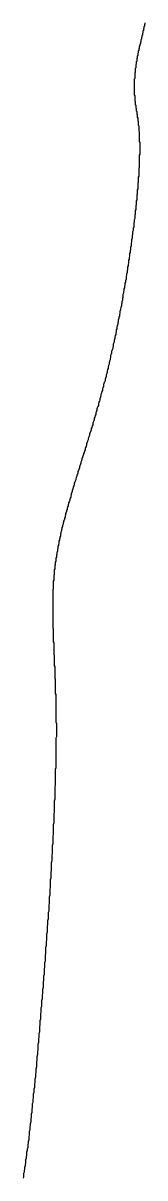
# Model space of a CAD drawing. Header units: millimetres. Extents: x 111 to 2999, y 81 to 1941.
# Drawn here: x 989.31 to 991.69, y 1538.02 to 1560.54 of the extents above; entities that cross this region are included whole.
import ezdxf

# ---------------------------------------------------------------- set-up
doc = ezdxf.new("R2010")
doc.units = ezdxf.units.MM

msp = doc.modelspace()

# ---------------------------------------------------------------- linework, layer by layer
msp.add_polyline3d([(991.69, 1560.543, 0), (991.69, 1560.533, 0), (991.69, 1560.523, 0), (991.69, 1560.513, 0), (991.68, 1560.513, 0), (991.68, 1560.503, 0), (991.68, 1560.493, 0), (991.68, 1560.483, 0), (991.68, 1560.473, 0), (991.67, 1560.463, 0), (991.67, 1560.453, 0), (991.67, 1560.443, 0), (991.67, 1560.443, 0), (991.67, 1560.433, 0), (991.66, 1560.423, 0), (991.66, 1560.413, 0), (991.66, 1560.403, 0), (991.66, 1560.393, 0), (991.66, 1560.383, 0), (991.65, 1560.383, 0), (991.65, 1560.373, 0), (991.65, 1560.363, 0), (991.65, 1560.353, 0), (991.65, 1560.343, 0), (991.64, 1560.333, 0), (991.64, 1560.333, 0), (991.64, 1560.323, 0), (991.64, 1560.313, 0), (991.64, 1560.303, 0), (991.63, 1560.293, 0), (991.63, 1560.283, 0), (991.63, 1560.283, 0), (991.63, 1560.273, 0), (991.63, 1560.263, 0), (991.62, 1560.253, 0), (991.62, 1560.243, 0), (991.62, 1560.243, 0), (991.62, 1560.233, 0), (991.62, 1560.223, 0), (991.61, 1560.213, 0), (991.61, 1560.203, 0), (991.61, 1560.193, 0), (991.61, 1560.193, 0), (991.61, 1560.183, 0), (991.61, 1560.173, 0), (991.6, 1560.163, 0), (991.6, 1560.163, 0), (991.6, 1560.153, 0), (991.6, 1560.143, 0), (991.6, 1560.133, 0), (991.59, 1560.123, 0), (991.59, 1560.123, 0), (991.59, 1560.113, 0), (991.59, 1560.103, 0), (991.59, 1560.093, 0), (991.59, 1560.083, 0), (991.58, 1560.083, 0), (991.58, 1560.073, 0), (991.58, 1560.063, 0), (991.58, 1560.053, 0), (991.58, 1560.053, 0), (991.58, 1560.043, 0), (991.57, 1560.033, 0), (991.57, 1560.023, 0), (991.57, 1560.023, 0), (991.57, 1560.013, 0), (991.57, 1560.003, 0), (991.57, 1559.993, 0), (991.56, 1559.993, 0), (991.56, 1559.983, 0), (991.56, 1559.973, 0), (991.56, 1559.963, 0), (991.56, 1559.963, 0), (991.56, 1559.953, 0), (991.55, 1559.943, 0), (991.55, 1559.933, 0), (991.55, 1559.933, 0), (991.55, 1559.923, 0), (991.55, 1559.913, 0), (991.55, 1559.913, 0), (991.55, 1559.903, 0), (991.54, 1559.893, 0), (991.54, 1559.883, 0), (991.54, 1559.883, 0), (991.54, 1559.873, 0), (991.54, 1559.863, 0), (991.54, 1559.863, 0), (991.54, 1559.853, 0), (991.53, 1559.843, 0), (991.53, 1559.833, 0), (991.53, 1559.833, 0), (991.53, 1559.823, 0), (991.53, 1559.813, 0), (991.53, 1559.813, 0), (991.53, 1559.803, 0), (991.53, 1559.793, 0), (991.53, 1559.793, 0), (991.52, 1559.783, 0), (991.52, 1559.773, 0), (991.52, 1559.773, 0), (991.52, 1559.763, 0), (991.52, 1559.753, 0), (991.52, 1559.753, 0), (991.52, 1559.743, 0), (991.52, 1559.733, 0), (991.52, 1559.733, 0), (991.51, 1559.723, 0), (991.51, 1559.713, 0), (991.51, 1559.713, 0), (991.51, 1559.703, 0), (991.51, 1559.693, 0), (991.51, 1559.693, 0), (991.51, 1559.683, 0), (991.51, 1559.673, 0), (991.51, 1559.673, 0), (991.51, 1559.663, 0), (991.5, 1559.653, 0), (991.5, 1559.653, 0), (991.5, 1559.643, 0), (991.5, 1559.633, 0), (991.5, 1559.633, 0), (991.5, 1559.623, 0), (991.5, 1559.623, 0), (991.5, 1559.613, 0), (991.5, 1559.603, 0), (991.5, 1559.603, 0), (991.5, 1559.593, 0), (991.5, 1559.583, 0), (991.5, 1559.583, 0), (991.5, 1559.573, 0), (991.49, 1559.573, 0), (991.49, 1559.563, 0), (991.49, 1559.553, 0), (991.49, 1559.553, 0), (991.49, 1559.543, 0), (991.49, 1559.533, 0), (991.49, 1559.533, 0), (991.49, 1559.523, 0), (991.49, 1559.523, 0), (991.49, 1559.513, 0), (991.49, 1559.503, 0), (991.49, 1559.503, 0), (991.49, 1559.493, 0), (991.49, 1559.493, 0), (991.49, 1559.483, 0), (991.49, 1559.473, 0), (991.49, 1559.473, 0), (991.49, 1559.463, 0), (991.49, 1559.463, 0), (991.49, 1559.453, 0), (991.48, 1559.443, 0), (991.48, 1559.443, 0), (991.48, 1559.433, 0), (991.48, 1559.433, 0), (991.48, 1559.423, 0), (991.48, 1559.423, 0), (991.48, 1559.413, 0), (991.48, 1559.403, 0), (991.48, 1559.403, 0), (991.48, 1559.393, 0), (991.48, 1559.393, 0), (991.48, 1559.383, 0), (991.48, 1559.373, 0), (991.48, 1559.373, 0), (991.48, 1559.363, 0), (991.48, 1559.363, 0), (991.48, 1559.353, 0), (991.48, 1559.353, 0), (991.48, 1559.343, 0), (991.48, 1559.343, 0), (991.48, 1559.333, 0), (991.48, 1559.323, 0), (991.48, 1559.323, 0), (991.48, 1559.313, 0), (991.48, 1559.313, 0), (991.48, 1559.303, 0), (991.48, 1559.303, 0), (991.48, 1559.293, 0), (991.48, 1559.283, 0), (991.48, 1559.283, 0), (991.48, 1559.273, 0), (991.48, 1559.273, 0), (991.48, 1559.263, 0), (991.48, 1559.263, 0), (991.48, 1559.253, 0), (991.48, 1559.253, 0), (991.48, 1559.243, 0), (991.48, 1559.243, 0), (991.48, 1559.233, 0), (991.48, 1559.223, 0), (991.48, 1559.223, 0), (991.48, 1559.213, 0), (991.48, 1559.213, 0), (991.48, 1559.203, 0), (991.48, 1559.203, 0), (991.48, 1559.193, 0), (991.48, 1559.193, 0), (991.48, 1559.183, 0), (991.48, 1559.183, 0), (991.48, 1559.173, 0), (991.48, 1559.173, 0), (991.48, 1559.163, 0), (991.48, 1559.163, 0), (991.48, 1559.153, 0), (991.48, 1559.143, 0), (991.48, 1559.143, 0), (991.48, 1559.133, 0), (991.48, 1559.133, 0), (991.49, 1559.123, 0), (991.49, 1559.123, 0), (991.49, 1559.113, 0), (991.49, 1559.113, 0), (991.49, 1559.103, 0), (991.49, 1559.103, 0), (991.49, 1559.093, 0), (991.49, 1559.093, 0), (991.49, 1559.083, 0), (991.49, 1559.083, 0), (991.49, 1559.073, 0), (991.49, 1559.073, 0), (991.49, 1559.063, 0), (991.49, 1559.063, 0), (991.49, 1559.053, 0), (991.49, 1559.053, 0), (991.49, 1559.043, 0), (991.49, 1559.043, 0), (991.49, 1559.033, 0), (991.49, 1559.033, 0), (991.49, 1559.023, 0), (991.49, 1559.023, 0), (991.5, 1559.013, 0), (991.5, 1559.013, 0), (991.5, 1559.003, 0), (991.5, 1559.003, 0), (991.5, 1558.993, 0), (991.5, 1558.993, 0), (991.5, 1558.983, 0), (991.5, 1558.983, 0), (991.5, 1558.973, 0), (991.5, 1558.973, 0), (991.5, 1558.963, 0), (991.5, 1558.953, 0), (991.5, 1558.953, 0), (991.5, 1558.943, 0), (991.5, 1558.943, 0), (991.51, 1558.933, 0), (991.51, 1558.933, 0), (991.51, 1558.923, 0), (991.51, 1558.923, 0), (991.51, 1558.913, 0), (991.51, 1558.913, 0), (991.51, 1558.903, 0), (991.51, 1558.903, 0), (991.51, 1558.893, 0), (991.51, 1558.893, 0), (991.51, 1558.883, 0), (991.51, 1558.883, 0), (991.52, 1558.873, 0), (991.52, 1558.873, 0), (991.52, 1558.863, 0), (991.52, 1558.863, 0), (991.52, 1558.853, 0), (991.52, 1558.853, 0), (991.52, 1558.843, 0), (991.52, 1558.833, 0), (991.52, 1558.833, 0), (991.52, 1558.823, 0), (991.52, 1558.823, 0), (991.53, 1558.813, 0), (991.53, 1558.813, 0), (991.53, 1558.803, 0), (991.53, 1558.803, 0), (991.53, 1558.793, 0), (991.53, 1558.783, 0), (991.53, 1558.783, 0), (991.53, 1558.773, 0), (991.53, 1558.773, 0), (991.53, 1558.763, 0), (991.53, 1558.753, 0), (991.54, 1558.753, 0), (991.54, 1558.743, 0), (991.54, 1558.743, 0), (991.54, 1558.733, 0), (991.54, 1558.723, 0), (991.54, 1558.723, 0), (991.54, 1558.713, 0), (991.54, 1558.703, 0), (991.54, 1558.703, 0), (991.54, 1558.693, 0), (991.55, 1558.693, 0), (991.55, 1558.683, 0), (991.55, 1558.673, 0), (991.55, 1558.673, 0), (991.55, 1558.663, 0), (991.55, 1558.653, 0), (991.55, 1558.643, 0), (991.55, 1558.643, 0), (991.55, 1558.633, 0), (991.55, 1558.623, 0), (991.56, 1558.623, 0), (991.56, 1558.613, 0), (991.56, 1558.603, 0), (991.56, 1558.593, 0), (991.56, 1558.593, 0), (991.56, 1558.583, 0), (991.56, 1558.573, 0), (991.56, 1558.563, 0), (991.56, 1558.563, 0), (991.56, 1558.553, 0), (991.56, 1558.543, 0), (991.57, 1558.533, 0), (991.57, 1558.533, 0), (991.57, 1558.523, 0), (991.57, 1558.513, 0), (991.57, 1558.503, 0), (991.57, 1558.493, 0), (991.57, 1558.483, 0), (991.57, 1558.483, 0), (991.57, 1558.473, 0), (991.57, 1558.463, 0), (991.57, 1558.453, 0), (991.57, 1558.443, 0), (991.57, 1558.433, 0), (991.58, 1558.423, 0), (991.58, 1558.413, 0), (991.58, 1558.413, 0), (991.58, 1558.403, 0), (991.58, 1558.393, 0), (991.58, 1558.383, 0), (991.58, 1558.373, 0), (991.58, 1558.363, 0), (991.58, 1558.353, 0), (991.58, 1558.343, 0), (991.58, 1558.333, 0), (991.58, 1558.323, 0), (991.58, 1558.313, 0), (991.58, 1558.303, 0), (991.58, 1558.293, 0), (991.58, 1558.283, 0), (991.58, 1558.273, 0), (991.58, 1558.263, 0), (991.58, 1558.253, 0), (991.58, 1558.243, 0), (991.58, 1558.233, 0), (991.58, 1558.223, 0), (991.59, 1558.213, 0), (991.59, 1558.193, 0), (991.59, 1558.183, 0), (991.59, 1558.173, 0), (991.59, 1558.163, 0), (991.59, 1558.153, 0), (991.59, 1558.143, 0), (991.59, 1558.133, 0), (991.59, 1558.113, 0), (991.59, 1558.103, 0), (991.59, 1558.093, 0), (991.59, 1558.083, 0), (991.59, 1558.073, 0), (991.59, 1558.053, 0), (991.59, 1558.043, 0), (991.59, 1558.033, 0), (991.59, 1558.023, 0), (991.59, 1558.003, 0), (991.59, 1557.993, 0), (991.59, 1557.983, 0), (991.58, 1557.963, 0), (991.58, 1557.953, 0), (991.58, 1557.943, 0), (991.58, 1557.923, 0), (991.58, 1557.913, 0), (991.58, 1557.893, 0), (991.58, 1557.883, 0), (991.58, 1557.873, 0), (991.58, 1557.853, 0), (991.58, 1557.843, 0), (991.58, 1557.823, 0), (991.58, 1557.813, 0), (991.58, 1557.793, 0), (991.58, 1557.783, 0), (991.58, 1557.763, 0), (991.58, 1557.753, 0), (991.58, 1557.733, 0), (991.58, 1557.723, 0), (991.57, 1557.703, 0), (991.57, 1557.693, 0), (991.57, 1557.673, 0), (991.57, 1557.653, 0), (991.57, 1557.643, 0), (991.57, 1557.623, 0), (991.57, 1557.603, 0), (991.57, 1557.593, 0), (991.57, 1557.573, 0), (991.57, 1557.553, 0), (991.56, 1557.533, 0), (991.56, 1557.523, 0), (991.56, 1557.503, 0), (991.56, 1557.483, 0), (991.56, 1557.463, 0), (991.56, 1557.453, 0), (991.56, 1557.433, 0), (991.55, 1557.413, 0), (991.55, 1557.393, 0), (991.55, 1557.373, 0), (991.55, 1557.353, 0), (991.55, 1557.333, 0), (991.55, 1557.323, 0), (991.55, 1557.303, 0), (991.54, 1557.283, 0), (991.54, 1557.263, 0), (991.54, 1557.243, 0), (991.54, 1557.223, 0), (991.54, 1557.203, 0), (991.53, 1557.183, 0), (991.53, 1557.163, 0), (991.53, 1557.143, 0), (991.53, 1557.123, 0), (991.53, 1557.093, 0), (991.52, 1557.073, 0), (991.52, 1557.053, 0), (991.52, 1557.033, 0), (991.52, 1557.013, 0), (991.52, 1556.993, 0), (991.51, 1556.973, 0), (991.51, 1556.953, 0), (991.51, 1556.923, 0), (991.51, 1556.903, 0), (991.5, 1556.883, 0), (991.5, 1556.863, 0), (991.5, 1556.843, 0), (991.5, 1556.813, 0), (991.49, 1556.793, 0), (991.49, 1556.773, 0), (991.49, 1556.743, 0), (991.49, 1556.723, 0), (991.48, 1556.703, 0), (991.48, 1556.683, 0), (991.48, 1556.653, 0), (991.47, 1556.633, 0), (991.47, 1556.613, 0), (991.47, 1556.583, 0), (991.47, 1556.563, 0), (991.46, 1556.533, 0), (991.46, 1556.513, 0), (991.46, 1556.493, 0), (991.45, 1556.463, 0), (991.45, 1556.443, 0), (991.45, 1556.413, 0), (991.44, 1556.393, 0), (991.44, 1556.363, 0), (991.44, 1556.343, 0), (991.43, 1556.313, 0), (991.43, 1556.293, 0), (991.43, 1556.273, 0), (991.42, 1556.243, 0), (991.42, 1556.213, 0), (991.42, 1556.193, 0), (991.41, 1556.163, 0), (991.41, 1556.143, 0), (991.41, 1556.113, 0), (991.4, 1556.093, 0), (991.4, 1556.063, 0), (991.39, 1556.043, 0), (991.39, 1556.013, 0), (991.39, 1555.993, 0), (991.38, 1555.963, 0), (991.38, 1555.933, 0), (991.37, 1555.913, 0), (991.37, 1555.883, 0), (991.37, 1555.863, 0), (991.36, 1555.833, 0), (991.36, 1555.803, 0), (991.35, 1555.783, 0), (991.35, 1555.753, 0), (991.35, 1555.723, 0), (991.34, 1555.703, 0), (991.34, 1555.673, 0), (991.33, 1555.643, 0), (991.33, 1555.623, 0), (991.32, 1555.593, 0), (991.32, 1555.563, 0), (991.32, 1555.543, 0), (991.31, 1555.513, 0), (991.31, 1555.483, 0), (991.3, 1555.463, 0), (991.3, 1555.433, 0), (991.29, 1555.403, 0), (991.29, 1555.373, 0), (991.28, 1555.353, 0), (991.28, 1555.323, 0), (991.27, 1555.293, 0), (991.27, 1555.273, 0), (991.26, 1555.243, 0), (991.26, 1555.213, 0), (991.26, 1555.183, 0), (991.25, 1555.163, 0), (991.25, 1555.133, 0), (991.24, 1555.103, 0), (991.24, 1555.073, 0), (991.23, 1555.053, 0), (991.23, 1555.023, 0), (991.22, 1554.993, 0), (991.21, 1554.963, 0), (991.21, 1554.943, 0), (991.2, 1554.913, 0), (991.2, 1554.883, 0), (991.19, 1554.853, 0), (991.19, 1554.823, 0), (991.18, 1554.803, 0), (991.18, 1554.773, 0), (991.17, 1554.743, 0), (991.17, 1554.713, 0), (991.16, 1554.693, 0), (991.16, 1554.663, 0), (991.15, 1554.633, 0), (991.14, 1554.603, 0), (991.14, 1554.573, 0), (991.13, 1554.553, 0), (991.13, 1554.523, 0), (991.12, 1554.493, 0), (991.12, 1554.463, 0), (991.11, 1554.443, 0), (991.1, 1554.413, 0), (991.1, 1554.383, 0), (991.09, 1554.353, 0), (991.09, 1554.333, 0), (991.08, 1554.303, 0), (991.07, 1554.273, 0), (991.07, 1554.243, 0), (991.06, 1554.213, 0), (991.06, 1554.193, 0), (991.05, 1554.163, 0), (991.04, 1554.133, 0), (991.04, 1554.103, 0), (991.03, 1554.083, 0), (991.02, 1554.053, 0), (991.02, 1554.023, 0), (991.01, 1553.993, 0), (991.01, 1553.973, 0), (991, 1553.943, 0), (990.99, 1553.913, 0), (990.99, 1553.883, 0), (990.98, 1553.863, 0), (990.97, 1553.833, 0), (990.97, 1553.803, 0), (990.96, 1553.783, 0), (990.95, 1553.753, 0), (990.95, 1553.723, 0), (990.94, 1553.693, 0), (990.93, 1553.673, 0), (990.93, 1553.643, 0), (990.92, 1553.613, 0), (990.91, 1553.593, 0), (990.91, 1553.563, 0), (990.9, 1553.533, 0), (990.89, 1553.513, 0), (990.88, 1553.483, 0), (990.88, 1553.453, 0), (990.87, 1553.433, 0), (990.86, 1553.403, 0), (990.86, 1553.373, 0), (990.85, 1553.353, 0), (990.84, 1553.323, 0), (990.83, 1553.293, 0), (990.83, 1553.273, 0), (990.82, 1553.243, 0), (990.81, 1553.213, 0), (990.81, 1553.193, 0), (990.8, 1553.163, 0), (990.79, 1553.143, 0), (990.78, 1553.113, 0), (990.78, 1553.083, 0), (990.77, 1553.063, 0), (990.76, 1553.033, 0), (990.75, 1553.013, 0), (990.75, 1552.983, 0), (990.74, 1552.963, 0), (990.73, 1552.933, 0), (990.73, 1552.903, 0), (990.72, 1552.883, 0), (990.71, 1552.853, 0), (990.7, 1552.833, 0), (990.7, 1552.803, 0), (990.69, 1552.783, 0), (990.68, 1552.753, 0), (990.67, 1552.733, 0), (990.67, 1552.703, 0), (990.66, 1552.683, 0), (990.65, 1552.653, 0), (990.64, 1552.633, 0), (990.64, 1552.603, 0), (990.63, 1552.583, 0), (990.62, 1552.553, 0), (990.61, 1552.533, 0), (990.61, 1552.503, 0), (990.6, 1552.483, 0), (990.59, 1552.453, 0), (990.58, 1552.433, 0), (990.58, 1552.413, 0), (990.57, 1552.383, 0), (990.56, 1552.363, 0), (990.55, 1552.333, 0), (990.55, 1552.313, 0), (990.54, 1552.283, 0), (990.53, 1552.263, 0), (990.52, 1552.243, 0), (990.52, 1552.213, 0), (990.51, 1552.193, 0), (990.5, 1552.163, 0), (990.49, 1552.143, 0), (990.49, 1552.123, 0), (990.48, 1552.093, 0), (990.47, 1552.073, 0), (990.46, 1552.043, 0), (990.46, 1552.023, 0), (990.45, 1552.003, 0), (990.44, 1551.973, 0), (990.44, 1551.953, 0), (990.43, 1551.933, 0), (990.42, 1551.903, 0), (990.41, 1551.883, 0), (990.41, 1551.863, 0), (990.4, 1551.833, 0), (990.39, 1551.813, 0), (990.38, 1551.793, 0), (990.38, 1551.763, 0), (990.37, 1551.743, 0), (990.36, 1551.723, 0), (990.36, 1551.703, 0), (990.35, 1551.673, 0), (990.34, 1551.653, 0), (990.34, 1551.633, 0), (990.33, 1551.603, 0), (990.32, 1551.583, 0), (990.31, 1551.563, 0), (990.31, 1551.543, 0), (990.3, 1551.513, 0), (990.29, 1551.493, 0), (990.29, 1551.473, 0), (990.28, 1551.453, 0), (990.27, 1551.423, 0), (990.27, 1551.403, 0), (990.26, 1551.383, 0), (990.25, 1551.363, 0), (990.25, 1551.343, 0), (990.24, 1551.313, 0), (990.24, 1551.293, 0), (990.23, 1551.273, 0), (990.22, 1551.253, 0), (990.22, 1551.233, 0), (990.21, 1551.203, 0), (990.2, 1551.183, 0), (990.2, 1551.163, 0), (990.19, 1551.143, 0), (990.19, 1551.123, 0), (990.18, 1551.103, 0), (990.17, 1551.073, 0), (990.17, 1551.053, 0), (990.16, 1551.033, 0), (990.16, 1551.013, 0), (990.15, 1550.993, 0), (990.14, 1550.973, 0), (990.14, 1550.953, 0), (990.13, 1550.923, 0), (990.13, 1550.903, 0), (990.12, 1550.883, 0), (990.12, 1550.863, 0), (990.11, 1550.843, 0), (990.1, 1550.823, 0), (990.1, 1550.803, 0), (990.09, 1550.783, 0), (990.09, 1550.763, 0), (990.08, 1550.743, 0), (990.08, 1550.723, 0), (990.07, 1550.703, 0), (990.07, 1550.673, 0), (990.06, 1550.653, 0), (990.06, 1550.633, 0), (990.05, 1550.613, 0), (990.05, 1550.593, 0), (990.04, 1550.573, 0), (990.04, 1550.553, 0), (990.04, 1550.533, 0), (990.03, 1550.513, 0), (990.03, 1550.493, 0), (990.02, 1550.473, 0), (990.02, 1550.453, 0), (990.01, 1550.433, 0), (990.01, 1550.413, 0), (990.01, 1550.393, 0), (990, 1550.373, 0), (990, 1550.353, 0), (989.99, 1550.333, 0), (989.99, 1550.313, 0), (989.99, 1550.293, 0), (989.98, 1550.273, 0), (989.98, 1550.253, 0), (989.98, 1550.233, 0), (989.97, 1550.223, 0), (989.97, 1550.203, 0), (989.97, 1550.183, 0), (989.96, 1550.163, 0), (989.96, 1550.143, 0), (989.96, 1550.123, 0), (989.95, 1550.103, 0), (989.95, 1550.083, 0), (989.95, 1550.063, 0), (989.95, 1550.043, 0), (989.94, 1550.023, 0), (989.94, 1550.003, 0), (989.94, 1549.993, 0), (989.94, 1549.973, 0), (989.93, 1549.953, 0), (989.93, 1549.933, 0), (989.93, 1549.913, 0), (989.93, 1549.893, 0), (989.92, 1549.873, 0), (989.92, 1549.853, 0), (989.92, 1549.833, 0), (989.92, 1549.823, 0), (989.92, 1549.803, 0), (989.92, 1549.783, 0), (989.91, 1549.763, 0), (989.91, 1549.743, 0), (989.91, 1549.723, 0), (989.91, 1549.703, 0), (989.91, 1549.683, 0), (989.91, 1549.673, 0), (989.9, 1549.653, 0), (989.9, 1549.633, 0), (989.9, 1549.613, 0), (989.9, 1549.593, 0), (989.9, 1549.573, 0), (989.9, 1549.553, 0), (989.9, 1549.533, 0), (989.9, 1549.523, 0), (989.9, 1549.503, 0), (989.89, 1549.483, 0), (989.89, 1549.463, 0), (989.89, 1549.443, 0), (989.89, 1549.423, 0), (989.89, 1549.403, 0), (989.89, 1549.383, 0), (989.89, 1549.373, 0), (989.89, 1549.353, 0), (989.89, 1549.333, 0), (989.89, 1549.313, 0), (989.89, 1549.293, 0), (989.89, 1549.273, 0), (989.89, 1549.253, 0), (989.89, 1549.233, 0), (989.89, 1549.213, 0), (989.89, 1549.193, 0), (989.89, 1549.173, 0), (989.89, 1549.163, 0), (989.89, 1549.143, 0), (989.89, 1549.123, 0), (989.89, 1549.103, 0), (989.89, 1549.083, 0), (989.89, 1549.063, 0), (989.89, 1549.043, 0), (989.89, 1549.023, 0), (989.89, 1549.003, 0), (989.89, 1548.983, 0), (989.89, 1548.963, 0), (989.89, 1548.943, 0), (989.89, 1548.923, 0), (989.89, 1548.903, 0), (989.89, 1548.883, 0), (989.89, 1548.863, 0), (989.89, 1548.843, 0), (989.89, 1548.823, 0), (989.89, 1548.803, 0), (989.89, 1548.783, 0), (989.89, 1548.763, 0), (989.89, 1548.743, 0), (989.9, 1548.723, 0), (989.9, 1548.703, 0), (989.9, 1548.683, 0), (989.9, 1548.663, 0), (989.9, 1548.643, 0), (989.9, 1548.623, 0), (989.9, 1548.603, 0), (989.9, 1548.583, 0), (989.9, 1548.563, 0), (989.9, 1548.533, 0), (989.9, 1548.513, 0), (989.9, 1548.493, 0), (989.9, 1548.473, 0), (989.91, 1548.453, 0), (989.91, 1548.433, 0), (989.91, 1548.413, 0), (989.91, 1548.383, 0), (989.91, 1548.363, 0), (989.91, 1548.343, 0), (989.91, 1548.323, 0), (989.91, 1548.303, 0), (989.91, 1548.283, 0), (989.91, 1548.253, 0), (989.91, 1548.233, 0), (989.92, 1548.213, 0), (989.92, 1548.193, 0), (989.92, 1548.163, 0), (989.92, 1548.143, 0), (989.92, 1548.123, 0), (989.92, 1548.103, 0), (989.92, 1548.073, 0), (989.92, 1548.053, 0), (989.92, 1548.033, 0), (989.92, 1548.003, 0), (989.93, 1547.983, 0), (989.93, 1547.963, 0), (989.93, 1547.933, 0), (989.93, 1547.913, 0), (989.93, 1547.893, 0), (989.93, 1547.863, 0), (989.93, 1547.843, 0), (989.93, 1547.813, 0), (989.93, 1547.793, 0), (989.93, 1547.763, 0), (989.94, 1547.743, 0), (989.94, 1547.723, 0), (989.94, 1547.693, 0), (989.94, 1547.673, 0), (989.94, 1547.643, 0), (989.94, 1547.623, 0), (989.94, 1547.593, 0), (989.94, 1547.563, 0), (989.94, 1547.543, 0), (989.94, 1547.513, 0), (989.94, 1547.493, 0), (989.94, 1547.463, 0), (989.95, 1547.443, 0), (989.95, 1547.413, 0), (989.95, 1547.383, 0), (989.95, 1547.363, 0), (989.95, 1547.333, 0), (989.95, 1547.303, 0), (989.95, 1547.283, 0), (989.95, 1547.253, 0), (989.95, 1547.223, 0), (989.95, 1547.193, 0), (989.95, 1547.173, 0), (989.95, 1547.143, 0), (989.95, 1547.113, 0), (989.95, 1547.083, 0), (989.95, 1547.063, 0), (989.95, 1547.033, 0), (989.95, 1547.003, 0), (989.95, 1546.973, 0), (989.95, 1546.943, 0), (989.95, 1546.913, 0), (989.96, 1546.883, 0), (989.96, 1546.853, 0), (989.96, 1546.833, 0), (989.96, 1546.803, 0), (989.96, 1546.773, 0), (989.96, 1546.743, 0), (989.96, 1546.713, 0), (989.96, 1546.683, 0), (989.96, 1546.653, 0), (989.96, 1546.623, 0), (989.95, 1546.593, 0), (989.95, 1546.553, 0), (989.95, 1546.523, 0), (989.95, 1546.493, 0), (989.95, 1546.463, 0), (989.95, 1546.433, 0), (989.95, 1546.403, 0), (989.95, 1546.373, 0), (989.95, 1546.343, 0), (989.95, 1546.303, 0), (989.95, 1546.273, 0), (989.95, 1546.243, 0), (989.95, 1546.213, 0), (989.95, 1546.183, 0), (989.95, 1546.143, 0), (989.95, 1546.113, 0), (989.95, 1546.083, 0), (989.95, 1546.043, 0), (989.95, 1546.013, 0), (989.94, 1545.983, 0), (989.94, 1545.943, 0), (989.94, 1545.913, 0), (989.94, 1545.883, 0), (989.94, 1545.843, 0), (989.94, 1545.813, 0), (989.94, 1545.783, 0), (989.94, 1545.743, 0), (989.94, 1545.713, 0), (989.94, 1545.673, 0), (989.93, 1545.643, 0), (989.93, 1545.613, 0), (989.93, 1545.573, 0), (989.93, 1545.543, 0), (989.93, 1545.503, 0), (989.93, 1545.473, 0), (989.93, 1545.433, 0), (989.93, 1545.403, 0), (989.92, 1545.363, 0), (989.92, 1545.333, 0), (989.92, 1545.293, 0), (989.92, 1545.263, 0), (989.92, 1545.223, 0), (989.92, 1545.193, 0), (989.92, 1545.153, 0), (989.91, 1545.123, 0), (989.91, 1545.083, 0), (989.91, 1545.043, 0), (989.91, 1545.013, 0), (989.91, 1544.973, 0), (989.91, 1544.943, 0), (989.9, 1544.903, 0), (989.9, 1544.863, 0), (989.9, 1544.833, 0), (989.9, 1544.793, 0), (989.9, 1544.753, 0), (989.9, 1544.723, 0), (989.89, 1544.683, 0), (989.89, 1544.643, 0), (989.89, 1544.613, 0), (989.89, 1544.573, 0), (989.89, 1544.533, 0), (989.88, 1544.503, 0), (989.88, 1544.463, 0), (989.88, 1544.423, 0), (989.88, 1544.393, 0), (989.88, 1544.353, 0), (989.87, 1544.313, 0), (989.87, 1544.283, 0), (989.87, 1544.243, 0), (989.87, 1544.203, 0), (989.86, 1544.163, 0), (989.86, 1544.133, 0), (989.86, 1544.093, 0), (989.86, 1544.053, 0), (989.86, 1544.013, 0), (989.85, 1543.983, 0), (989.85, 1543.943, 0), (989.85, 1543.903, 0), (989.85, 1543.863, 0), (989.84, 1543.833, 0), (989.84, 1543.793, 0), (989.84, 1543.753, 0), (989.84, 1543.713, 0), (989.84, 1543.683, 0), (989.83, 1543.643, 0), (989.83, 1543.603, 0), (989.83, 1543.563, 0), (989.83, 1543.533, 0), (989.82, 1543.493, 0), (989.82, 1543.453, 0), (989.82, 1543.413, 0), (989.82, 1543.373, 0), (989.81, 1543.343, 0), (989.81, 1543.303, 0), (989.81, 1543.263, 0), (989.81, 1543.223, 0), (989.8, 1543.193, 0), (989.8, 1543.153, 0), (989.8, 1543.113, 0), (989.8, 1543.073, 0), (989.79, 1543.033, 0), (989.79, 1543.003, 0), (989.79, 1542.963, 0), (989.78, 1542.923, 0), (989.78, 1542.883, 0), (989.78, 1542.843, 0), (989.78, 1542.813, 0), (989.77, 1542.773, 0), (989.77, 1542.733, 0), (989.77, 1542.693, 0), (989.77, 1542.663, 0), (989.76, 1542.623, 0), (989.76, 1542.583, 0), (989.76, 1542.543, 0), (989.75, 1542.513, 0), (989.75, 1542.473, 0), (989.75, 1542.433, 0), (989.75, 1542.393, 0), (989.74, 1542.363, 0), (989.74, 1542.323, 0), (989.74, 1542.283, 0), (989.74, 1542.243, 0), (989.73, 1542.213, 0), (989.73, 1542.173, 0), (989.73, 1542.133, 0), (989.72, 1542.093, 0), (989.72, 1542.063, 0), (989.72, 1542.023, 0), (989.72, 1541.983, 0), (989.71, 1541.953, 0), (989.71, 1541.913, 0), (989.71, 1541.873, 0), (989.7, 1541.843, 0), (989.7, 1541.803, 0), (989.7, 1541.763, 0), (989.7, 1541.733, 0), (989.69, 1541.693, 0), (989.69, 1541.653, 0), (989.69, 1541.623, 0), (989.68, 1541.583, 0), (989.68, 1541.543, 0), (989.68, 1541.513, 0), (989.67, 1541.473, 0), (989.67, 1541.433, 0), (989.67, 1541.403, 0), (989.67, 1541.363, 0), (989.66, 1541.333, 0), (989.66, 1541.293, 0), (989.66, 1541.253, 0), (989.65, 1541.223, 0), (989.65, 1541.183, 0), (989.65, 1541.153, 0), (989.65, 1541.113, 0), (989.64, 1541.083, 0), (989.64, 1541.043, 0), (989.64, 1541.003, 0), (989.63, 1540.973, 0), (989.63, 1540.933, 0), (989.63, 1540.903, 0), (989.63, 1540.863, 0), (989.62, 1540.833, 0), (989.62, 1540.793, 0), (989.62, 1540.763, 0), (989.61, 1540.723, 0), (989.61, 1540.693, 0), (989.61, 1540.663, 0), (989.6, 1540.623, 0), (989.6, 1540.593, 0), (989.6, 1540.553, 0), (989.6, 1540.523, 0), (989.59, 1540.483, 0), (989.59, 1540.453, 0), (989.59, 1540.423, 0), (989.58, 1540.383, 0), (989.58, 1540.353, 0), (989.58, 1540.313, 0), (989.57, 1540.283, 0), (989.57, 1540.253, 0), (989.57, 1540.213, 0), (989.57, 1540.183, 0), (989.56, 1540.143, 0), (989.56, 1540.113, 0), (989.56, 1540.083, 0), (989.55, 1540.043, 0), (989.55, 1540.013, 0), (989.55, 1539.983, 0), (989.54, 1539.943, 0), (989.54, 1539.913, 0), (989.54, 1539.883, 0), (989.53, 1539.853, 0), (989.53, 1539.813, 0), (989.53, 1539.783, 0), (989.52, 1539.753, 0), (989.52, 1539.713, 0), (989.52, 1539.683, 0), (989.51, 1539.653, 0), (989.51, 1539.623, 0), (989.51, 1539.583, 0), (989.5, 1539.553, 0), (989.5, 1539.523, 0), (989.5, 1539.493, 0), (989.49, 1539.463, 0), (989.49, 1539.423, 0), (989.49, 1539.393, 0), (989.48, 1539.363, 0), (989.48, 1539.333, 0), (989.48, 1539.293, 0), (989.47, 1539.263, 0), (989.47, 1539.233, 0), (989.47, 1539.203, 0), (989.46, 1539.173, 0), (989.46, 1539.143, 0), (989.46, 1539.113, 0), (989.45, 1539.073, 0), (989.45, 1539.043, 0), (989.44, 1539.013, 0), (989.44, 1538.983, 0), (989.44, 1538.953, 0), (989.43, 1538.923, 0), (989.43, 1538.893, 0), (989.43, 1538.863, 0), (989.42, 1538.823, 0), (989.42, 1538.793, 0), (989.42, 1538.763, 0), (989.41, 1538.733, 0), (989.41, 1538.703, 0), (989.4, 1538.673, 0), (989.4, 1538.643, 0), (989.4, 1538.613, 0), (989.39, 1538.583, 0), (989.39, 1538.553, 0), (989.38, 1538.523, 0), (989.38, 1538.493, 0), (989.38, 1538.463, 0), (989.37, 1538.433, 0), (989.37, 1538.403, 0), (989.36, 1538.373, 0), (989.36, 1538.343, 0), (989.36, 1538.313, 0), (989.35, 1538.283, 0), (989.35, 1538.253, 0), (989.34, 1538.223, 0), (989.34, 1538.193, 0), (989.33, 1538.163, 0), (989.33, 1538.133, 0), (989.32, 1538.103, 0), (989.32, 1538.073, 0), (989.32, 1538.043, 0), (989.31, 1538.013, 0)])

doc.saveas('drawing.dxf')
